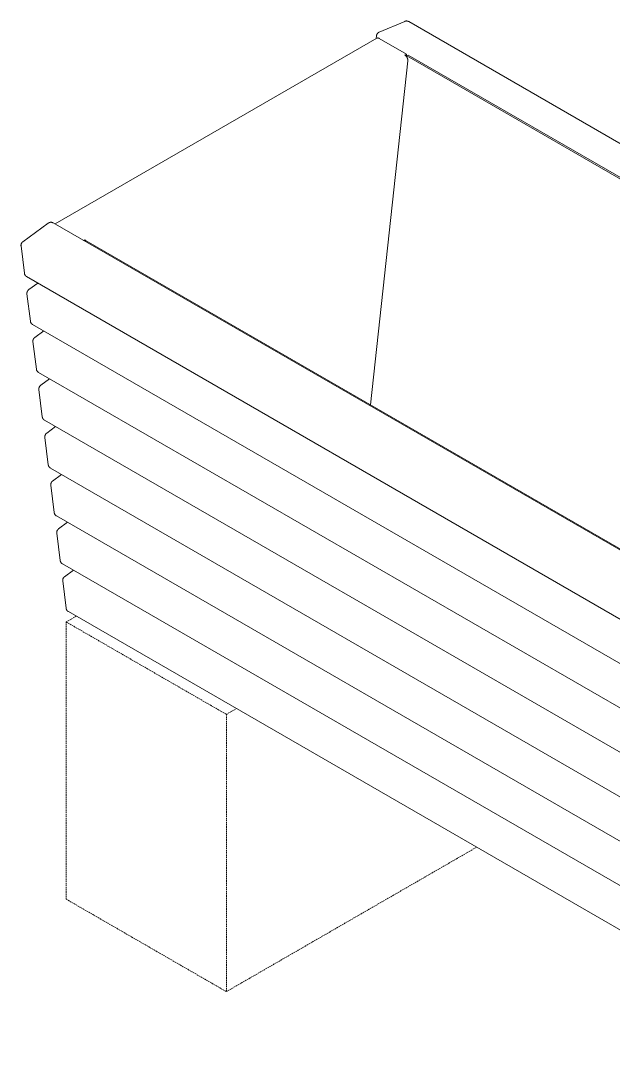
# Model space of a CAD drawing. Header units: millimetres. Extents: x -119 to 3638, y -51 to 1798.
# Drawn here: x 2592 to 3115, y 871 to 1798 of the extents above; entities that cross this region are included whole.
import ezdxf

# ---------------------------------------------------------------- set-up
doc = ezdxf.new("R2010")
doc.units = ezdxf.units.MM
doc.linetypes.add('HIDDEN', pattern=[1.905, 1.27, -0.635])
doc.layers.add('ZANO_R', color=7, linetype='Continuous', lineweight=0)
doc.layers.add('ZANO_R_przerywana', color=7, linetype='HIDDEN', lineweight=0)

msp = doc.modelspace()

# ---------------------------------------------------------------- linework, layer by layer
at = {"layer": 'ZANO_R'}
for p, q in [((2908.83, 1788.11), (2931.26, 1797.58)), ((2931.26, 1797.58), (2931.39, 1797.63)), ((2931.39, 1797.63), (2931.52, 1797.68)), ((2931.52, 1797.68), (2931.65, 1797.72)), ((2931.65, 1797.72), (2931.78, 1797.76)), ((2931.78, 1797.76), (2931.91, 1797.79)), ((2931.91, 1797.79), (2932.04, 1797.82)), ((2932.04, 1797.82), (2932.18, 1797.84)), ((2932.18, 1797.84), (2932.31, 1797.86)), ((2932.31, 1797.86), (2932.45, 1797.88)), ((2932.45, 1797.88), (2932.59, 1797.89)), ((2932.59, 1797.89), (2932.72, 1797.89)), ((2932.72, 1797.89), (2932.86, 1797.89)), ((2932.86, 1797.89), (2933, 1797.89)), ((2933, 1797.89), (2933.13, 1797.88)), ((2933.13, 1797.88), (2933.27, 1797.87)), ((2933.27, 1797.87), (2933.4, 1797.85)), ((2933.4, 1797.85), (2933.54, 1797.83)), ((2933.54, 1797.83), (2933.67, 1797.8)), ((2933.67, 1797.8), (2933.81, 1797.77)), ((2933.81, 1797.77), (2933.94, 1797.73)), ((2933.94, 1797.73), (2934.07, 1797.69)), ((2934.07, 1797.69), (2934.2, 1797.65)), ((2934.2, 1797.65), (2934.33, 1797.6)), ((2934.33, 1797.6), (2934.45, 1797.55)), ((2934.45, 1797.55), (2934.57, 1797.49)), ((2934.57, 1797.49), (2934.7, 1797.43)), ((2934.7, 1797.43), (2934.82, 1797.36)), ((2934.82, 1797.36), (3636.27, 1392.38)), ((2622.44, 1618.54), (2906.73, 1782.68)), ((2906.14, 1782.34), (2906.41, 1784.85)), ((2906.41, 1784.85), (2906.43, 1784.99)), ((2906.43, 1784.99), (2906.45, 1785.12)), ((2906.45, 1785.12), (2906.48, 1785.26)), ((2906.48, 1785.26), (2906.51, 1785.39)), ((2906.51, 1785.39), (2906.55, 1785.53)), ((2906.55, 1785.53), (2906.59, 1785.66)), ((2906.59, 1785.66), (2906.63, 1785.79)), ((2906.63, 1785.79), (2906.68, 1785.91)), ((2906.68, 1785.91), (2906.73, 1786.04)), ((2906.73, 1786.04), (2906.79, 1786.16)), ((2906.8, 1782.71), (2906.73, 1782.68)), ((2906.79, 1786.16), (2906.85, 1786.29)), ((2906.87, 1782.74), (2906.8, 1782.71)), ((2906.85, 1786.29), (2906.92, 1786.41)), ((2906.94, 1782.76), (2906.87, 1782.74)), ((2906.92, 1786.41), (2906.99, 1786.53)), ((2907.01, 1782.78), (2906.94, 1782.76)), ((2906.99, 1786.53), (2907.06, 1786.64)), ((2907.08, 1782.81), (2907.01, 1782.78)), ((2907.06, 1786.64), (2907.14, 1786.75)), ((2907.16, 1782.82), (2907.08, 1782.81)), ((2907.14, 1786.75), (2907.22, 1786.86)), ((2907.23, 1782.84), (2907.16, 1782.82)), ((2907.22, 1786.86), (2907.31, 1786.97)), ((2907.3, 1782.85), (2907.23, 1782.84)), ((2907.38, 1782.86), (2907.3, 1782.85)), ((2907.31, 1786.97), (2907.4, 1787.07)), ((2907.45, 1782.87), (2907.38, 1782.86)), ((2907.4, 1787.07), (2907.49, 1787.18)), ((2907.53, 1782.88), (2907.45, 1782.87)), ((2907.49, 1787.18), (2907.59, 1787.27)), ((2907.61, 1782.88), (2907.53, 1782.88)), ((2907.59, 1787.27), (2907.69, 1787.37)), ((2907.68, 1782.88), (2907.61, 1782.88)), ((2907.76, 1782.88), (2907.68, 1782.88)), ((2907.69, 1787.37), (2907.79, 1787.46)), ((2907.83, 1782.87), (2907.76, 1782.88)), ((2907.79, 1787.46), (2907.89, 1787.55)), ((2907.91, 1782.86), (2907.83, 1782.87)), ((2907.89, 1787.55), (2908, 1787.63)), ((2907.98, 1782.85), (2907.91, 1782.86)), ((2908.06, 1782.84), (2907.98, 1782.85)), ((2908, 1787.63), (2908.11, 1787.71)), ((2908.13, 1782.82), (2908.06, 1782.84)), ((2908.11, 1787.71), (2908.23, 1787.79)), ((2908.2, 1782.81), (2908.13, 1782.82)), ((2908.28, 1782.79), (2908.2, 1782.81)), ((2908.23, 1787.79), (2908.34, 1787.86)), ((2908.35, 1782.76), (2908.28, 1782.79)), ((2908.34, 1787.86), (2908.46, 1787.93)), ((2908.42, 1782.74), (2908.35, 1782.76)), ((2908.49, 1782.71), (2908.42, 1782.74)), ((2908.46, 1787.93), (2908.58, 1787.99)), ((2908.56, 1782.68), (2908.49, 1782.71)), ((2908.63, 1782.65), (2908.56, 1782.68)), ((2908.58, 1787.99), (2908.71, 1788.05)), ((2908.69, 1782.61), (2908.63, 1782.65)), ((2908.76, 1782.57), (2908.69, 1782.61)), ((2908.71, 1788.05), (2908.83, 1788.11)), ((2908.82, 1782.53), (2908.76, 1782.57)), ((2908.82, 1782.53), (2932.86, 1768.65)), ((2934.09, 1762.83), (2900.97, 1458.62)), ((2932.86, 1768.65), (2931.45, 1767.84)), ((2931.63, 1767.71), (2931.45, 1767.84)), ((2931.8, 1767.57), (2931.63, 1767.71)), ((2931.96, 1767.43), (2931.8, 1767.57)), ((2932.12, 1767.29), (2931.96, 1767.43)), ((2932.28, 1767.13), (2932.12, 1767.29)), ((2932.43, 1766.98), (2932.28, 1767.13)), ((2932.57, 1766.81), (2932.43, 1766.98)), ((2932.86, 1767.02), (2932.56, 1766.85)), ((2932.71, 1766.65), (2932.57, 1766.81)), ((2932.85, 1766.47), (2932.71, 1766.65)), ((2932.97, 1766.3), (2932.85, 1766.47)), ((2932.86, 1768.65), (2932.86, 1767.02)), ((2933.05, 1767.13), (2932.97, 1766.32)), ((2933.09, 1766.12), (2932.97, 1766.3)), ((2933.05, 1767.13), (2934.46, 1767.72)), ((3580.76, 1393.18), (2933.05, 1767.13)), ((2933.21, 1765.93), (2933.09, 1766.12)), ((2933.32, 1765.74), (2933.21, 1765.93)), ((2933.42, 1765.55), (2933.32, 1765.74)), ((2933.51, 1765.36), (2933.42, 1765.55)), ((2933.6, 1765.16), (2933.51, 1765.36)), ((2933.68, 1764.95), (2933.6, 1765.16)), ((2933.75, 1764.75), (2933.68, 1764.95)), ((2933.82, 1764.54), (2933.75, 1764.75)), ((2933.88, 1764.33), (2933.82, 1764.54)), ((2933.93, 1764.12), (2933.88, 1764.33)), ((2933.98, 1763.91), (2933.93, 1764.12)), ((2934.01, 1763.69), (2933.98, 1763.91)), ((2934.04, 1763.48), (2934.01, 1763.69)), ((2934.07, 1763.26), (2934.04, 1763.48)), ((2934.08, 1763.05), (2934.07, 1763.26)), ((2934.09, 1762.83), (2934.08, 1763.05)), ((3582.17, 1393.77), (2934.46, 1767.72)), ((2593.97, 1602.85), (2616.39, 1619.27)), ((2616.39, 1619.27), (2616.5, 1619.35)), ((2616.5, 1619.35), (2616.62, 1619.43)), ((2616.62, 1619.43), (2616.73, 1619.5)), ((2616.73, 1619.5), (2616.85, 1619.56)), ((2616.85, 1619.56), (2616.97, 1619.63)), ((2616.97, 1619.63), (2617.1, 1619.69)), ((2617.1, 1619.69), (2617.22, 1619.74)), ((2617.22, 1619.74), (2617.35, 1619.79)), ((2617.35, 1619.79), (2617.47, 1619.84)), ((2617.47, 1619.84), (2617.6, 1619.88)), ((2617.6, 1619.88), (2617.74, 1619.91)), ((2617.74, 1619.91), (2617.87, 1619.95)), ((2617.87, 1619.95), (2618, 1619.97)), ((2618, 1619.97), (2618.13, 1620)), ((2618.13, 1620), (2618.27, 1620.02)), ((2618.27, 1620.02), (2618.4, 1620.03)), ((2618.4, 1620.03), (2618.54, 1620.04)), ((2618.54, 1620.04), (2618.68, 1620.05)), ((2618.68, 1620.05), (2618.81, 1620.05)), ((2618.81, 1620.05), (2618.95, 1620.04)), ((2618.95, 1620.04), (2619.08, 1620.03)), ((2619.08, 1620.03), (2619.22, 1620.02)), ((2619.22, 1620.02), (2619.35, 1620)), ((2619.35, 1620), (2619.49, 1619.98)), ((2619.49, 1619.98), (2619.62, 1619.95)), ((2619.62, 1619.95), (2619.75, 1619.92)), ((2619.75, 1619.92), (2619.88, 1619.88)), ((2619.88, 1619.88), (2620.01, 1619.84)), ((2620.01, 1619.84), (2620.14, 1619.8)), ((2620.14, 1619.8), (2620.27, 1619.75)), ((2620.27, 1619.75), (2620.39, 1619.7)), ((2620.39, 1619.7), (2620.52, 1619.64)), ((2620.52, 1619.64), (2620.64, 1619.58)), ((2620.64, 1619.58), (2620.76, 1619.51)), ((2620.76, 1619.51), (3322.21, 1214.53)), ((2648.61, 1604.54), (2647.65, 1603.98)), ((2648.61, 1604.54), (2648.76, 1604.45)), ((2648.61, 1603.43), (2648.61, 1604.54)), ((2648.76, 1604.45), (2648.9, 1604.36)), ((2648.9, 1604.36), (2649.04, 1604.27)), ((2649.04, 1604.27), (2649.18, 1604.17)), ((2649.15, 1603.12), (2649.83, 1603.61)), ((2649.18, 1604.17), (2649.32, 1604.07)), ((2649.32, 1604.07), (2649.45, 1603.96)), ((2649.45, 1603.96), (2649.58, 1603.84)), ((2649.58, 1603.84), (2649.7, 1603.73)), ((2649.7, 1603.73), (2649.82, 1603.61)), ((2649.83, 1603.61), (3297.54, 1229.66)), ((2592.33, 1599.81), (2592.34, 1599.95)), ((2592.33, 1599.68), (2592.33, 1599.81)), ((2592.33, 1599.54), (2592.33, 1599.68)), ((2592.34, 1599.4), (2592.33, 1599.54)), ((2592.34, 1599.95), (2592.36, 1600.09)), ((2592.35, 1599.27), (2592.34, 1599.4)), ((2592.36, 1599.13), (2592.35, 1599.27)), ((2592.36, 1600.09), (2592.38, 1600.22)), ((2595.37, 1574.97), (2592.36, 1599.13)), ((2592.38, 1600.22), (2592.4, 1600.36)), ((2592.4, 1600.36), (2592.43, 1600.49)), ((2592.43, 1600.49), (2592.46, 1600.63)), ((2592.46, 1600.63), (2592.49, 1600.76)), ((2592.49, 1600.76), (2592.54, 1600.89)), ((2592.54, 1600.89), (2592.58, 1601.02)), ((2592.58, 1601.02), (2592.63, 1601.15)), ((2592.63, 1601.15), (2592.69, 1601.27)), ((2592.69, 1601.27), (2592.74, 1601.4)), ((2592.74, 1601.4), (2592.81, 1601.52)), ((2592.81, 1601.52), (2592.87, 1601.64)), ((2592.87, 1601.64), (2592.94, 1601.75)), ((2592.94, 1601.75), (2593.02, 1601.87)), ((2593.02, 1601.87), (2593.1, 1601.98)), ((2593.1, 1601.98), (2593.18, 1602.09)), ((2593.18, 1602.09), (2593.27, 1602.2)), ((2593.27, 1602.2), (2593.36, 1602.3)), ((2593.36, 1602.3), (2593.45, 1602.4)), ((2593.45, 1602.4), (2593.55, 1602.5)), ((2593.55, 1602.5), (2593.65, 1602.59)), ((2593.65, 1602.59), (2593.75, 1602.68)), ((2593.75, 1602.68), (2593.86, 1602.77)), ((2593.86, 1602.77), (2593.97, 1602.85)), ((2595.39, 1574.84), (2595.37, 1574.97)), ((2595.41, 1574.7), (2595.39, 1574.84)), ((2595.44, 1574.57), (2595.41, 1574.7)), ((2595.47, 1574.43), (2595.44, 1574.57)), ((2595.51, 1574.3), (2595.47, 1574.43)), ((2595.55, 1574.17), (2595.51, 1574.3)), ((2595.6, 1574.04), (2595.55, 1574.17)), ((2595.65, 1573.92), (2595.6, 1574.04)), ((2595.71, 1573.79), (2595.65, 1573.92)), ((2595.76, 1573.67), (2595.71, 1573.79)), ((2595.83, 1573.55), (2595.76, 1573.67)), ((2595.9, 1573.43), (2595.83, 1573.55)), ((2595.97, 1573.31), (2595.9, 1573.43)), ((2596.04, 1573.2), (2595.97, 1573.31)), ((2596.12, 1573.09), (2596.04, 1573.2)), ((2596.21, 1572.98), (2596.12, 1573.09)), ((2596.29, 1572.87), (2596.21, 1572.98)), ((2596.38, 1572.77), (2596.29, 1572.87)), ((2596.48, 1572.67), (2596.38, 1572.77)), ((2596.57, 1572.57), (2596.48, 1572.67)), ((2596.67, 1572.48), (2596.57, 1572.57)), ((2596.78, 1572.39), (2596.67, 1572.48)), ((2596.88, 1572.31), (2596.78, 1572.39)), ((2596.99, 1572.22), (2596.88, 1572.31)), ((2597.11, 1572.15), (2596.99, 1572.22)), ((2597.22, 1572.07), (2597.11, 1572.15)), ((2597.34, 1572), (2597.22, 1572.07)), ((3298.79, 1167.02), (2597.34, 1572)), ((2599.23, 1560.57), (2607.12, 1566.35)), ((2597.59, 1557.4), (2597.6, 1557.54)), ((2597.6, 1557.26), (2597.59, 1557.4)), ((2597.6, 1557.54), (2597.61, 1557.67)), ((2597.6, 1557.12), (2597.6, 1557.26)), ((2597.61, 1556.99), (2597.6, 1557.12)), ((2597.61, 1557.67), (2597.62, 1557.81)), ((2597.62, 1557.81), (2597.64, 1557.95)), ((2597.64, 1557.95), (2597.66, 1558.08)), ((2597.66, 1558.08), (2597.69, 1558.21)), ((2597.69, 1558.21), (2597.72, 1558.35)), ((2597.72, 1558.35), (2597.76, 1558.48)), ((2597.76, 1558.48), (2597.8, 1558.61)), ((2597.8, 1558.61), (2597.85, 1558.74)), ((2597.85, 1558.74), (2597.9, 1558.87)), ((2597.9, 1558.87), (2597.95, 1558.99)), ((2597.95, 1558.99), (2598.01, 1559.12)), ((2598.01, 1559.12), (2598.07, 1559.24)), ((2598.07, 1559.24), (2598.14, 1559.36)), ((2598.14, 1559.36), (2598.21, 1559.48)), ((2598.21, 1559.48), (2598.28, 1559.59)), ((2598.28, 1559.59), (2598.36, 1559.7)), ((2598.36, 1559.7), (2598.45, 1559.81)), ((2598.45, 1559.81), (2598.53, 1559.92)), ((2598.53, 1559.92), (2598.62, 1560.02)), ((2598.62, 1560.02), (2598.72, 1560.12)), ((2598.72, 1560.12), (2598.81, 1560.22)), ((2598.81, 1560.22), (2598.91, 1560.31)), ((2598.91, 1560.31), (2599.02, 1560.4)), ((2599.02, 1560.4), (2599.12, 1560.49)), ((2599.12, 1560.49), (2599.23, 1560.57)), ((2597.63, 1556.85), (2597.61, 1556.99)), ((2600.63, 1532.69), (2597.63, 1556.85)), ((2600.65, 1532.56), (2600.63, 1532.69)), ((2600.68, 1532.42), (2600.65, 1532.56)), ((2600.7, 1532.29), (2600.68, 1532.42)), ((2600.74, 1532.16), (2600.7, 1532.29)), ((2600.78, 1532.02), (2600.74, 1532.16)), ((2600.82, 1531.89), (2600.78, 1532.02)), ((2600.86, 1531.77), (2600.82, 1531.89)), ((2600.91, 1531.64), (2600.86, 1531.77)), ((2600.97, 1531.51), (2600.91, 1531.64)), ((2601.03, 1531.39), (2600.97, 1531.51)), ((2601.09, 1531.27), (2601.03, 1531.39)), ((2601.16, 1531.15), (2601.09, 1531.27)), ((2601.23, 1531.03), (2601.16, 1531.15)), ((2601.31, 1530.92), (2601.23, 1531.03)), ((2601.39, 1530.81), (2601.31, 1530.92)), ((2601.47, 1530.7), (2601.39, 1530.81)), ((2601.56, 1530.59), (2601.47, 1530.7)), ((2601.65, 1530.49), (2601.56, 1530.59)), ((2601.74, 1530.39), (2601.65, 1530.49)), ((2601.84, 1530.3), (2601.74, 1530.39)), ((2601.94, 1530.2), (2601.84, 1530.3)), ((2602.04, 1530.11), (2601.94, 1530.2)), ((2602.15, 1530.03), (2602.04, 1530.11)), ((2602.26, 1529.95), (2602.15, 1530.03)), ((2602.37, 1529.87), (2602.26, 1529.95)), ((2602.49, 1529.79), (2602.37, 1529.87)), ((2602.6, 1529.72), (2602.49, 1529.79)), ((3304.05, 1124.74), (2602.6, 1529.72)), ((2604.5, 1518.29), (2612.39, 1524.07)), ((2602.86, 1515.26), (2602.87, 1515.39)), ((2602.86, 1515.12), (2602.86, 1515.26)), ((2602.86, 1514.98), (2602.86, 1515.12)), ((2602.87, 1514.85), (2602.86, 1514.98)), ((2602.87, 1515.39), (2602.89, 1515.53)), ((2602.87, 1514.71), (2602.87, 1514.85)), ((2602.89, 1514.57), (2602.87, 1514.71)), ((2602.89, 1515.53), (2602.9, 1515.67)), ((2605.9, 1490.41), (2602.89, 1514.57)), ((2602.9, 1515.67), (2602.93, 1515.8)), ((2602.93, 1515.8), (2602.95, 1515.94)), ((2602.95, 1515.94), (2602.99, 1516.07)), ((2602.99, 1516.07), (2603.02, 1516.2)), ((2603.02, 1516.2), (2603.06, 1516.33)), ((2603.06, 1516.33), (2603.11, 1516.46)), ((2603.11, 1516.46), (2603.16, 1516.59)), ((2603.16, 1516.59), (2603.21, 1516.72)), ((2603.21, 1516.72), (2603.27, 1516.84)), ((2603.27, 1516.84), (2603.34, 1516.96)), ((2603.34, 1516.96), (2603.4, 1517.08)), ((2603.4, 1517.08), (2603.47, 1517.2)), ((2603.47, 1517.2), (2603.55, 1517.31)), ((2603.55, 1517.31), (2603.63, 1517.42)), ((2603.63, 1517.42), (2603.71, 1517.53)), ((2603.71, 1517.53), (2603.8, 1517.64)), ((2603.8, 1517.64), (2603.89, 1517.74)), ((2603.89, 1517.74), (2603.98, 1517.84)), ((2603.98, 1517.84), (2604.08, 1517.94)), ((2604.08, 1517.94), (2604.18, 1518.04)), ((2604.18, 1518.04), (2604.28, 1518.13)), ((2604.28, 1518.13), (2604.39, 1518.21)), ((2604.39, 1518.21), (2604.5, 1518.29)), ((2605.92, 1490.28), (2605.9, 1490.41)), ((2605.94, 1490.14), (2605.92, 1490.28)), ((2605.97, 1490.01), (2605.94, 1490.14)), ((2606, 1489.88), (2605.97, 1490.01)), ((2606.04, 1489.75), (2606, 1489.88)), ((2606.08, 1489.62), (2606.04, 1489.75)), ((2606.13, 1489.49), (2606.08, 1489.62)), ((2606.18, 1489.36), (2606.13, 1489.49)), ((2606.23, 1489.23), (2606.18, 1489.36)), ((2606.29, 1489.11), (2606.23, 1489.23)), ((2606.36, 1488.99), (2606.29, 1489.11)), ((2606.42, 1488.87), (2606.36, 1488.99)), ((2606.5, 1488.76), (2606.42, 1488.87)), ((2606.57, 1488.64), (2606.5, 1488.76)), ((2606.65, 1488.53), (2606.57, 1488.64)), ((2606.73, 1488.42), (2606.65, 1488.53)), ((2606.82, 1488.32), (2606.73, 1488.42)), ((2606.91, 1488.21), (2606.82, 1488.32)), ((2607.01, 1488.11), (2606.91, 1488.21)), ((2607.1, 1488.02), (2607.01, 1488.11)), ((2607.2, 1487.92), (2607.1, 1488.02)), ((2607.31, 1487.84), (2607.2, 1487.92)), ((2607.41, 1487.75), (2607.31, 1487.84)), ((2607.52, 1487.67), (2607.41, 1487.75)), ((2607.64, 1487.59), (2607.52, 1487.67)), ((2607.75, 1487.51), (2607.64, 1487.59)), ((2607.87, 1487.44), (2607.75, 1487.51)), ((3309.32, 1082.46), (2607.87, 1487.44)), ((2608.19, 1473.52), (2608.22, 1473.66)), ((2608.22, 1473.66), (2608.25, 1473.79)), ((2608.25, 1473.79), (2608.29, 1473.92)), ((2608.29, 1473.92), (2608.33, 1474.05)), ((2608.33, 1474.05), (2608.37, 1474.18)), ((2608.37, 1474.18), (2608.42, 1474.31)), ((2608.42, 1474.31), (2608.48, 1474.44)), ((2608.48, 1474.44), (2608.54, 1474.56)), ((2608.54, 1474.56), (2608.6, 1474.68)), ((2608.6, 1474.68), (2608.67, 1474.8)), ((2608.67, 1474.8), (2608.74, 1474.92)), ((2608.74, 1474.92), (2608.81, 1475.03)), ((2608.81, 1475.03), (2608.89, 1475.15)), ((2608.89, 1475.15), (2608.97, 1475.26)), ((2608.97, 1475.26), (2609.06, 1475.36)), ((2609.06, 1475.36), (2609.15, 1475.47)), ((2609.15, 1475.47), (2609.24, 1475.57)), ((2609.24, 1475.57), (2609.34, 1475.66)), ((2609.34, 1475.66), (2609.44, 1475.76)), ((2609.44, 1475.76), (2609.54, 1475.85)), ((2609.54, 1475.85), (2609.65, 1475.93)), ((2609.65, 1475.93), (2609.76, 1476.02)), ((2609.76, 1476.02), (2617.65, 1481.79)), ((2608.12, 1472.84), (2608.13, 1472.98)), ((2608.12, 1472.7), (2608.12, 1472.84)), ((2608.13, 1472.57), (2608.12, 1472.7)), ((2608.13, 1472.98), (2608.14, 1473.12)), ((2608.14, 1472.43), (2608.13, 1472.57)), ((2608.14, 1473.12), (2608.15, 1473.25)), ((2608.15, 1472.29), (2608.14, 1472.43)), ((2608.15, 1473.25), (2608.17, 1473.39)), ((2611.16, 1448.14), (2608.15, 1472.29)), ((2608.17, 1473.39), (2608.19, 1473.52)), ((2611.18, 1448), (2611.16, 1448.14)), ((2611.21, 1447.87), (2611.18, 1448)), ((2611.23, 1447.73), (2611.21, 1447.87)), ((2611.27, 1447.6), (2611.23, 1447.73)), ((2611.3, 1447.47), (2611.27, 1447.6)), ((2611.35, 1447.34), (2611.3, 1447.47)), ((2611.39, 1447.21), (2611.35, 1447.34)), ((2611.44, 1447.08), (2611.39, 1447.21)), ((2611.5, 1446.96), (2611.44, 1447.08)), ((2611.56, 1446.83), (2611.5, 1446.96)), ((2611.62, 1446.71), (2611.56, 1446.83)), ((2611.69, 1446.59), (2611.62, 1446.71)), ((2611.76, 1446.48), (2611.69, 1446.59)), ((2611.84, 1446.36), (2611.76, 1446.48)), ((2611.92, 1446.25), (2611.84, 1446.36)), ((2612, 1446.14), (2611.92, 1446.25)), ((2612.09, 1446.04), (2612, 1446.14)), ((2612.18, 1445.93), (2612.09, 1446.04)), ((2612.27, 1445.83), (2612.18, 1445.93)), ((2612.37, 1445.74), (2612.27, 1445.83)), ((2612.47, 1445.65), (2612.37, 1445.74)), ((2612.57, 1445.56), (2612.47, 1445.65)), ((2612.68, 1445.47), (2612.57, 1445.56)), ((2612.79, 1445.39), (2612.68, 1445.47)), ((2612.9, 1445.31), (2612.79, 1445.39)), ((2613.01, 1445.24), (2612.9, 1445.31)), ((2613.13, 1445.17), (2613.01, 1445.24)), ((3314.58, 1040.18), (2613.13, 1445.17)), ((2615.02, 1433.74), (2622.92, 1439.52)), ((2613.39, 1430.7), (2613.4, 1430.84)), ((2613.39, 1430.56), (2613.39, 1430.7)), ((2613.39, 1430.43), (2613.39, 1430.56)), ((2613.39, 1430.29), (2613.39, 1430.43)), ((2613.4, 1430.15), (2613.39, 1430.29)), ((2613.4, 1430.84), (2613.41, 1430.97)), ((2613.42, 1430.02), (2613.4, 1430.15)), ((2613.41, 1430.97), (2613.43, 1431.11)), ((2616.43, 1405.86), (2613.42, 1430.02)), ((2613.43, 1431.11), (2613.46, 1431.24)), ((2613.46, 1431.24), (2613.48, 1431.38)), ((2613.48, 1431.38), (2613.52, 1431.51)), ((2613.52, 1431.51), (2613.55, 1431.64)), ((2613.55, 1431.64), (2613.59, 1431.78)), ((2613.59, 1431.78), (2613.64, 1431.9)), ((2613.64, 1431.9), (2613.69, 1432.03)), ((2613.69, 1432.03), (2613.74, 1432.16)), ((2613.74, 1432.16), (2613.8, 1432.28)), ((2613.8, 1432.28), (2613.86, 1432.4)), ((2613.86, 1432.4), (2613.93, 1432.52)), ((2613.93, 1432.52), (2614, 1432.64)), ((2614, 1432.64), (2614.08, 1432.76)), ((2614.08, 1432.76), (2614.16, 1432.87)), ((2614.16, 1432.87), (2614.24, 1432.98)), ((2614.24, 1432.98), (2614.33, 1433.08)), ((2614.33, 1433.08), (2614.42, 1433.19)), ((2614.42, 1433.19), (2614.51, 1433.29)), ((2614.51, 1433.29), (2614.61, 1433.38)), ((2614.61, 1433.38), (2614.71, 1433.48)), ((2614.71, 1433.48), (2614.81, 1433.57)), ((2614.81, 1433.57), (2614.92, 1433.65)), ((2614.92, 1433.65), (2615.02, 1433.74)), ((2616.45, 1405.72), (2616.43, 1405.86)), ((2616.47, 1405.59), (2616.45, 1405.72)), ((2616.5, 1405.45), (2616.47, 1405.59)), ((2616.53, 1405.32), (2616.5, 1405.45)), ((2616.57, 1405.19), (2616.53, 1405.32)), ((2616.61, 1405.06), (2616.57, 1405.19)), ((2616.66, 1404.93), (2616.61, 1405.06)), ((2616.71, 1404.8), (2616.66, 1404.93)), ((2616.76, 1404.68), (2616.71, 1404.8)), ((2616.82, 1404.55), (2616.76, 1404.68)), ((2616.89, 1404.43), (2616.82, 1404.55)), ((2616.95, 1404.31), (2616.89, 1404.43)), ((2617.03, 1404.2), (2616.95, 1404.31)), ((2617.1, 1404.08), (2617.03, 1404.2)), ((2617.18, 1403.97), (2617.1, 1404.08)), ((2617.26, 1403.86), (2617.18, 1403.97)), ((2617.35, 1403.76), (2617.26, 1403.86)), ((2617.44, 1403.66), (2617.35, 1403.76)), ((2617.53, 1403.56), (2617.44, 1403.66)), ((2617.63, 1403.46), (2617.53, 1403.56)), ((2617.73, 1403.37), (2617.63, 1403.46)), ((2617.84, 1403.28), (2617.73, 1403.37)), ((2617.94, 1403.19), (2617.84, 1403.28)), ((2618.05, 1403.11), (2617.94, 1403.19)), ((2618.16, 1403.03), (2618.05, 1403.11)), ((2618.28, 1402.96), (2618.16, 1403.03)), ((2618.4, 1402.89), (2618.28, 1402.96)), ((3319.85, 997.91), (2618.4, 1402.89)), ((2619.13, 1390.13), (2619.2, 1390.25)), ((2619.2, 1390.25), (2619.27, 1390.36)), ((2619.27, 1390.36), (2619.34, 1390.48)), ((2619.34, 1390.48), (2619.42, 1390.59)), ((2619.42, 1390.59), (2619.5, 1390.7)), ((2619.5, 1390.7), (2619.59, 1390.81)), ((2619.59, 1390.81), (2619.68, 1390.91)), ((2619.68, 1390.91), (2619.77, 1391.01)), ((2619.77, 1391.01), (2619.87, 1391.11)), ((2619.87, 1391.11), (2619.97, 1391.2)), ((2619.97, 1391.2), (2620.07, 1391.29)), ((2620.07, 1391.29), (2620.18, 1391.38)), ((2620.18, 1391.38), (2620.29, 1391.46)), ((2620.29, 1391.46), (2628.18, 1397.24)), ((2618.65, 1388.29), (2618.66, 1388.42)), ((2618.65, 1388.15), (2618.65, 1388.29)), ((2618.66, 1388.01), (2618.65, 1388.15)), ((2618.66, 1388.42), (2618.67, 1388.56)), ((2618.67, 1387.87), (2618.66, 1388.01)), ((2618.67, 1388.56), (2618.68, 1388.7)), ((2618.68, 1387.74), (2618.67, 1387.87)), ((2618.68, 1388.7), (2618.7, 1388.83)), ((2621.69, 1363.58), (2618.68, 1387.74)), ((2618.7, 1388.83), (2618.72, 1388.97)), ((2618.72, 1388.97), (2618.75, 1389.1)), ((2618.75, 1389.1), (2618.78, 1389.23)), ((2618.78, 1389.23), (2618.82, 1389.37)), ((2618.82, 1389.37), (2618.86, 1389.5)), ((2618.86, 1389.5), (2618.9, 1389.63)), ((2618.9, 1389.63), (2618.95, 1389.75)), ((2618.95, 1389.75), (2619.01, 1389.88)), ((2619.01, 1389.88), (2619.07, 1390)), ((2619.07, 1390), (2619.13, 1390.13)), ((2621.71, 1363.44), (2621.69, 1363.58)), ((2621.73, 1363.31), (2621.71, 1363.44)), ((2621.76, 1363.17), (2621.73, 1363.31)), ((2621.8, 1363.04), (2621.76, 1363.17)), ((2621.83, 1362.91), (2621.8, 1363.04)), ((2621.88, 1362.78), (2621.83, 1362.91)), ((2621.92, 1362.65), (2621.88, 1362.78)), ((2621.97, 1362.52), (2621.92, 1362.65)), ((2622.03, 1362.4), (2621.97, 1362.52)), ((2622.09, 1362.28), (2622.03, 1362.4)), ((2622.15, 1362.16), (2622.09, 1362.28)), ((2622.22, 1362.04), (2622.15, 1362.16)), ((2622.29, 1361.92), (2622.22, 1362.04)), ((2622.37, 1361.81), (2622.29, 1361.92)), ((2622.44, 1361.69), (2622.37, 1361.81)), ((2622.53, 1361.59), (2622.44, 1361.69)), ((2622.61, 1361.48), (2622.53, 1361.59)), ((2622.71, 1361.38), (2622.61, 1361.48)), ((2622.8, 1361.28), (2622.71, 1361.38)), ((2622.9, 1361.18), (2622.8, 1361.28)), ((2623, 1361.09), (2622.9, 1361.18)), ((2623.1, 1361), (2623, 1361.09)), ((2623.21, 1360.91), (2623.1, 1361)), ((2623.32, 1360.83), (2623.21, 1360.91)), ((2623.43, 1360.75), (2623.32, 1360.83)), ((2623.54, 1360.68), (2623.43, 1360.75)), ((2623.66, 1360.61), (2623.54, 1360.68)), ((3325.11, 955.63), (2623.66, 1360.61)), ((2625.55, 1349.18), (2633.45, 1354.96)), ((2623.92, 1346.14), (2623.93, 1346.28)), ((2623.92, 1346.01), (2623.92, 1346.14)), ((2623.92, 1345.87), (2623.92, 1346.01)), ((2623.92, 1345.73), (2623.92, 1345.87)), ((2623.93, 1345.6), (2623.92, 1345.73)), ((2623.93, 1346.28), (2623.94, 1346.42)), ((2623.95, 1345.46), (2623.93, 1345.6)), ((2623.94, 1346.42), (2623.96, 1346.55)), ((2626.96, 1321.3), (2623.95, 1345.46)), ((2623.96, 1346.55), (2623.98, 1346.69)), ((2623.98, 1346.69), (2624.01, 1346.82)), ((2624.01, 1346.82), (2624.04, 1346.96)), ((2624.04, 1346.96), (2624.08, 1347.09)), ((2624.08, 1347.09), (2624.12, 1347.22)), ((2624.12, 1347.22), (2624.17, 1347.35)), ((2624.17, 1347.35), (2624.22, 1347.48)), ((2624.22, 1347.48), (2624.27, 1347.6)), ((2624.27, 1347.6), (2624.33, 1347.73)), ((2624.33, 1347.73), (2624.39, 1347.85)), ((2624.39, 1347.85), (2624.46, 1347.97)), ((2624.46, 1347.97), (2624.53, 1348.08)), ((2624.53, 1348.08), (2624.61, 1348.2)), ((2624.61, 1348.2), (2624.69, 1348.31)), ((2624.69, 1348.31), (2624.77, 1348.42)), ((2624.77, 1348.42), (2624.85, 1348.53)), ((2624.85, 1348.53), (2624.94, 1348.63)), ((2624.94, 1348.63), (2625.04, 1348.73)), ((2625.04, 1348.73), (2625.13, 1348.83)), ((2625.13, 1348.83), (2625.23, 1348.92)), ((2625.23, 1348.92), (2625.34, 1349.01)), ((2625.34, 1349.01), (2625.44, 1349.1)), ((2625.44, 1349.1), (2625.55, 1349.18)), ((2626.98, 1321.16), (2626.96, 1321.3)), ((2627, 1321.03), (2626.98, 1321.16)), ((2627.03, 1320.9), (2627, 1321.03)), ((2627.06, 1320.76), (2627.03, 1320.9)), ((2627.1, 1320.63), (2627.06, 1320.76)), ((2627.14, 1320.5), (2627.1, 1320.63)), ((2627.19, 1320.37), (2627.14, 1320.5)), ((2627.24, 1320.25), (2627.19, 1320.37)), ((2627.29, 1320.12), (2627.24, 1320.25)), ((2627.35, 1320), (2627.29, 1320.12)), ((2627.41, 1319.88), (2627.35, 1320)), ((2627.48, 1319.76), (2627.41, 1319.88)), ((2627.55, 1319.64), (2627.48, 1319.76)), ((2627.63, 1319.53), (2627.55, 1319.64)), ((2627.71, 1319.42), (2627.63, 1319.53)), ((2627.79, 1319.31), (2627.71, 1319.42)), ((2627.88, 1319.2), (2627.79, 1319.31)), ((2627.97, 1319.1), (2627.88, 1319.2)), ((2628.06, 1319), (2627.97, 1319.1)), ((2628.16, 1318.9), (2628.06, 1319)), ((2628.26, 1318.81), (2628.16, 1318.9)), ((2628.36, 1318.72), (2628.26, 1318.81)), ((2628.47, 1318.64), (2628.36, 1318.72)), ((2628.58, 1318.55), (2628.47, 1318.64)), ((2628.69, 1318.48), (2628.58, 1318.55)), ((2628.81, 1318.4), (2628.69, 1318.48)), ((2628.93, 1318.33), (2628.81, 1318.4)), ((3330.38, 913.35), (2628.93, 1318.33)), ((2630.71, 1306.82), (2630.82, 1306.9)), ((2630.82, 1306.9), (2638.71, 1312.68)), ((2629.18, 1303.73), (2629.19, 1303.87)), ((2629.18, 1303.59), (2629.18, 1303.73)), ((2629.19, 1303.45), (2629.18, 1303.59)), ((2629.19, 1304), (2629.21, 1304.14)), ((2629.19, 1303.87), (2629.19, 1304)), ((2629.2, 1303.32), (2629.19, 1303.45)), ((2629.21, 1303.18), (2629.2, 1303.32)), ((2629.21, 1304.14), (2629.23, 1304.27)), ((2632.22, 1279.02), (2629.21, 1303.18)), ((2629.23, 1304.27), (2629.25, 1304.41)), ((2629.25, 1304.41), (2629.28, 1304.54)), ((2629.28, 1304.54), (2629.31, 1304.68)), ((2629.31, 1304.68), (2629.35, 1304.81)), ((2629.35, 1304.81), (2629.39, 1304.94)), ((2629.39, 1304.94), (2629.43, 1305.07)), ((2629.43, 1305.07), (2629.48, 1305.2)), ((2629.48, 1305.2), (2629.54, 1305.32)), ((2629.54, 1305.32), (2629.6, 1305.45)), ((2629.6, 1305.45), (2629.66, 1305.57)), ((2629.66, 1305.57), (2629.72, 1305.69)), ((2629.72, 1305.69), (2629.8, 1305.81)), ((2629.8, 1305.81), (2629.87, 1305.92)), ((2629.87, 1305.92), (2629.95, 1306.03)), ((2629.95, 1306.03), (2630.03, 1306.14)), ((2630.03, 1306.14), (2630.12, 1306.25)), ((2630.12, 1306.25), (2630.21, 1306.35)), ((2630.21, 1306.35), (2630.3, 1306.45)), ((2630.3, 1306.45), (2630.4, 1306.55)), ((2630.4, 1306.55), (2630.5, 1306.64)), ((2630.5, 1306.64), (2630.6, 1306.73)), ((2630.6, 1306.73), (2630.71, 1306.82)), ((2632.24, 1278.89), (2632.22, 1279.02)), ((2632.26, 1278.75), (2632.24, 1278.89)), ((2632.29, 1278.62), (2632.26, 1278.75)), ((2632.32, 1278.49), (2632.29, 1278.62)), ((2632.36, 1278.35), (2632.32, 1278.49)), ((2632.4, 1278.22), (2632.36, 1278.35)), ((2632.45, 1278.09), (2632.4, 1278.22)), ((2632.5, 1277.97), (2632.45, 1278.09)), ((2632.56, 1277.84), (2632.5, 1277.97)), ((2632.62, 1277.72), (2632.56, 1277.84)), ((2632.68, 1277.6), (2632.62, 1277.72)), ((2632.75, 1277.48), (2632.68, 1277.6)), ((2632.82, 1277.36), (2632.75, 1277.48)), ((2632.89, 1277.25), (2632.82, 1277.36)), ((2632.97, 1277.14), (2632.89, 1277.25)), ((2633.06, 1277.03), (2632.97, 1277.14)), ((2633.14, 1276.92), (2633.06, 1277.03)), ((2633.23, 1276.82), (2633.14, 1276.92)), ((2633.33, 1276.72), (2633.23, 1276.82)), ((2633.43, 1276.62), (2633.33, 1276.72)), ((2633.53, 1276.53), (2633.43, 1276.62)), ((2633.63, 1276.44), (2633.53, 1276.53)), ((2633.74, 1276.36), (2633.63, 1276.44)), ((2633.85, 1276.27), (2633.74, 1276.36)), ((2633.96, 1276.2), (2633.85, 1276.27)), ((2634.07, 1276.12), (2633.96, 1276.2)), ((2634.19, 1276.05), (2634.07, 1276.12)), ((3335.64, 871.07), (2634.19, 1276.05))]:
    msp.add_line(p, q, dxfattribs=at)
at = {"layer": 'ZANO_R_przerywana'}
for p, q in [((2641.18, 1272.02), (2632.34, 1266.92)), ((2632.34, 1266.92), (2773.77, 1185.27)), ((2632.34, 1021.97), (2632.34, 1266.92)), ((2773.77, 1185.27), (2782.6, 1190.37)), ((2773.77, 940.32), (2773.77, 1185.27)), ((2773.77, 940.32), (2994.73, 1067.89)), ((2632.34, 1021.97), (2773.77, 940.32))]:
    msp.add_line(p, q, dxfattribs=at)

doc.saveas('drawing.dxf')
